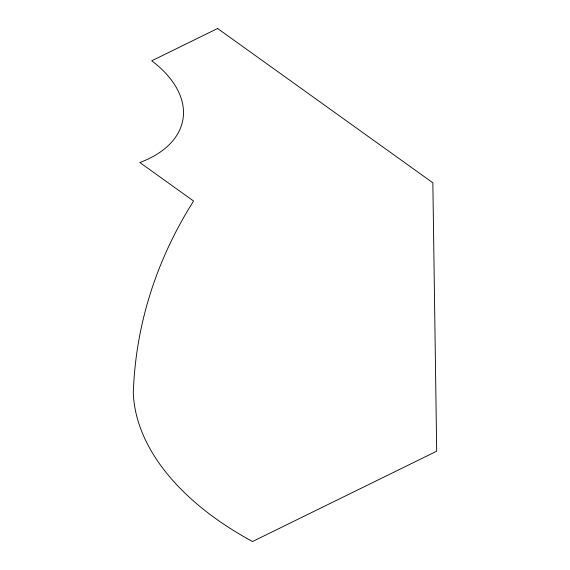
<?xml version="1.0" encoding="UTF-8"?>
<svg xmlns="http://www.w3.org/2000/svg" width="570" height="570" viewBox="0 0 570 570"><rect width="100%" height="100%" fill="white"/><g stroke="black" fill="none" stroke-linecap="round" stroke-linejoin="round"><path stroke-width="0.85" d="M217.605 28.5L151.727 60.805A117.434 69.519 9.9 0 1 139.828 162.507L193.565 201.025A1055.084 624.62 9.9 0 0 133.302 392.759A284.879 168.656 9.9 0 0 252.567 541.5L436.698 451.205L432.851 182.792L217.605 28.5"/></g></svg>
